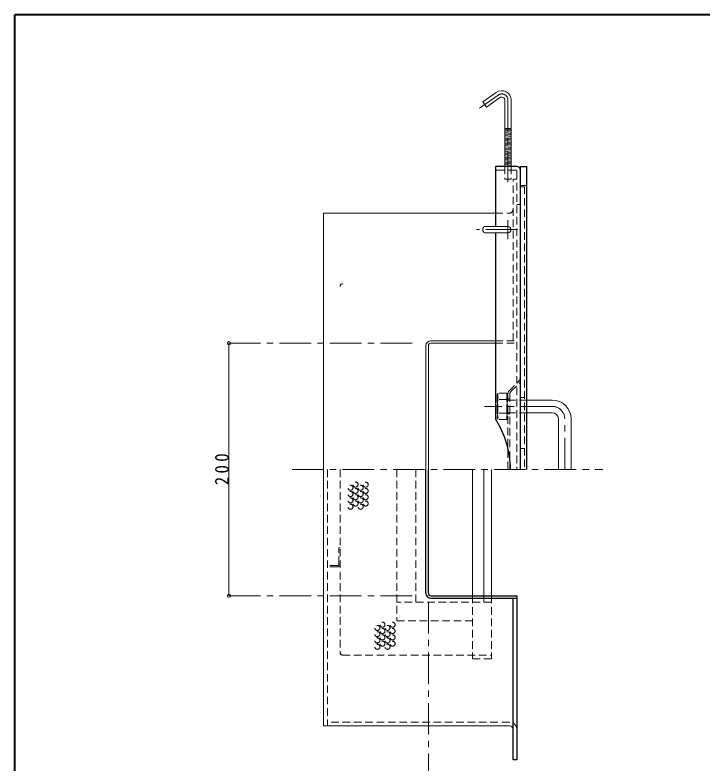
# Model space of a CAD drawing. Units: millimetres at full size, sheet at 1:5; details may follow other scales. Extents: x -1062 to 963, y -702 to 703.
# Drawn here: x -1062 to -518, y 110 to 703 of the extents above; entities that cross this region are included whole.
import ezdxf

# ---------------------------------------------------------------- set-up
doc = ezdxf.new("R2010")
doc.units = ezdxf.units.MM
doc.header["$LTSCALE"] = 5
doc.header["$PDMODE"] = 32
doc.header["$PDSIZE"] = 2.5
doc.linetypes.add('CHAIN1', pattern=[8, 5, -1, 1, -1])
doc.linetypes.add('DASHED1', pattern=[1.8, 1.2, -0.6])
doc.layers.add('0-A', color=4, linetype='Continuous', lineweight=9)
doc.styles.add('ＭＳ ゴシック', font='')
doc.styles.get('ＭＳ ゴシック').set_extended_font_data('MS Gothic')

msp = doc.modelspace()

# ---------------------------------------------------------------- linework, layer by layer
at = {"layer": '0-A', "color": 1, "lineweight": 40}
for p in [(-1062.398, -702.491), (962.602, 702.509)]:
    msp.add_line(p, (-1062.398, 702.509), dxfattribs=at)
at = {"layer": '0-A'}
for p, q in [((-681.2, 641.149), (-691.83, 633.706)), ((-678.332, 637.054), (-688.962, 629.611)), ((-674.398, 635.006), (-674.398, 582.509)), ((-669.398, 635.006), (-669.398, 582.509)), ((-688.962, 629.611), (-691.83, 633.706)), ((-674.398, 612.509), (-669.398, 612.509)), ((-669.398, 611.639), (-674.398, 612.048)), ((-669.398, 610.636), (-674.398, 611.044)), ((-669.398, 609.633), (-674.398, 610.041)), ((-669.398, 608.629), (-674.398, 609.038)), ((-669.398, 607.626), (-674.398, 608.034)), ((-669.398, 606.623), (-674.398, 607.031)), ((-669.398, 605.619), (-674.398, 606.028)), ((-669.398, 604.616), (-674.398, 605.024)), ((-669.398, 603.613), (-674.398, 604.021)), ((-669.398, 602.609), (-674.398, 603.018)), ((-669.398, 601.606), (-674.398, 602.014)), ((-669.398, 600.603), (-674.398, 601.011)), ((-669.398, 599.599), (-674.398, 600.008)), ((-669.398, 598.596), (-674.398, 599.004)), ((-669.398, 597.593), (-674.398, 598.001)), ((-669.398, 596.589), (-674.398, 596.998)), ((-669.398, 595.586), (-674.398, 595.994)), ((-669.398, 594.583), (-674.398, 594.991)), ((-669.398, 593.579), (-674.398, 593.988)), ((-669.398, 592.576), (-674.398, 592.984)), ((-669.398, 591.573), (-674.398, 591.981)), ((-669.398, 590.569), (-674.398, 590.978)), ((-669.398, 589.566), (-674.398, 589.974)), ((-669.398, 588.563), (-674.398, 588.971)), ((-669.398, 587.559), (-674.398, 587.968)), ((-669.398, 586.556), (-674.398, 586.964)), ((-669.398, 585.553), (-674.398, 585.961)), ((-669.398, 584.549), (-674.398, 584.958)), ((-669.398, 583.546), (-674.398, 583.954)), ((-669.398, 582.543), (-674.398, 582.951)), ((-817.898, 342.509), (-817.898, 545.509)), ((-681.898, 545.509), (-817.898, 545.509)), ((-892.898, 442.509), (-892.898, 242.509)), ((-699.898, 342.509), (-699.898, 242.509))]:
    msp.add_line(p, q, dxfattribs=at)
at = {"layer": '0-A', "linetype": 'CHAIN1'}
for p, q in [((-679.766, 639.102), (-694.491, 628.791)), ((-671.898, 635.006), (-671.898, 567.509)), ((-671.898, 540.009), (-671.898, 525.009)), ((-664.398, 532.509), (-696.83, 532.509)), ((-892.898, 442.509), (-742.898, 442.509)), ((-636.898, 392.509), (-690.398, 392.509)), ((-626.898, 342.509), (-626.898, 382.509)), ((-842.898, 342.509), (-596.898, 342.509)), ((-892.898, 242.509), (-742.898, 242.509)), ((-734.898, 237.509), (-734.898, 17.509))]:
    msp.add_line(p, q, dxfattribs=at)
at = {"layer": '0-A', "color": 5, "lineweight": 25}
for p, q in [((-664.898, 582.509), (-681.898, 582.509)), ((-681.898, 582.509), (-681.898, 535.009)), ((-661.898, 582.509), (-656.898, 582.509)), ((-661.898, 342.509), (-661.898, 582.509)), ((-656.898, 342.509), (-656.898, 582.509)), ((-681.898, 530.009), (-681.898, 382.509)), ((-736.898, 244.509), (-736.898, 342.509)), ((-734.898, 244.509), (-734.898, 342.509)), ((-732.898, 240.509), (-664.898, 240.509))]:
    msp.add_line(p, q, dxfattribs=at)
at = {"layer": '0-A', "linetype": 'DASHED1'}
for p, q in [((-674.398, 582.509), (-674.398, 572.509)), ((-669.398, 582.509), (-669.398, 572.509)), ((-674.398, 572.509), (-669.398, 572.509)), ((-667.898, 444.509), (-667.898, 572.509)), ((-664.898, 572.509), (-667.898, 572.509)), ((-658.698, 566.509), (-661.898, 566.509)), ((-658.698, 566.509), (-658.698, 342.509)), ((-681.898, 545.509), (-670.898, 545.509)), ((-681.898, 444.509), (-664.898, 444.509)), ((-681.898, 442.509), (-664.898, 442.509)), ((-671.019, 404.888), (-661.898, 414.009)), ((-669.519, 404.267), (-661.898, 411.888)), ((-679.898, 403.009), (-680.398, 401.509)), ((-672.898, 403.009), (-679.898, 403.009)), ((-679.898, 403.009), (-679.898, 382.009)), ((-672.898, 403.009), (-672.898, 382.009)), ((-680.398, 401.509), (-680.398, 383.509)), ((-680.398, 401.509), (-679.898, 398.009)), ((-672.898, 398.009), (-679.898, 398.009)), ((-672.398, 401.509), (-672.398, 383.509)), ((-656.898, 397.509), (-672.398, 397.509)), ((-671.898, 402.767), (-671.898, 342.509)), ((-670.398, 398.509), (-671.898, 398.509)), ((-670.398, 402.145), (-670.398, 342.509)), ((-658.698, 399.509), (-661.898, 399.509)), ((-672.398, 392.509), (-672.898, 387.009)), ((-672.898, 387.009), (-679.898, 387.009)), ((-672.898, 387.009), (-672.398, 383.509)), ((-656.898, 387.509), (-672.398, 387.509)), ((-670.398, 386.509), (-671.898, 386.509)), ((-679.898, 382.009), (-680.398, 383.509)), ((-672.898, 382.009), (-679.898, 382.009)), ((-672.398, 383.509), (-672.898, 382.009)), ((-658.698, 359.092), (-661.898, 359.092)), ((-814.898, 342.509), (-814.898, 139.509)), ((-804.898, 342.509), (-804.898, 197.509)), ((-759.898, 342.509), (-759.898, 222.509)), ((-744.898, 342.509), (-744.898, 237.509)), ((-805.898, 267.509), (-805.898, 280.509)), ((-804.898, 280.509), (-805.898, 280.509)), ((-806.898, 266.509), (-814.898, 266.509)), ((-806.898, 265.509), (-814.898, 265.509)), ((-684.898, 237.509), (-759.898, 237.509)), ((-699.898, 242.509), (-699.898, 192.509)), ((-690.898, 242.509), (-690.898, 237.509)), ((-684.898, 242.509), (-684.898, 192.509)), ((-699.898, 222.509), (-759.898, 222.509)), ((-802.898, 195.509), (-684.898, 195.509)), ((-684.898, 192.509), (-699.898, 192.509)), ((-670.898, 142.509), (-814.898, 142.509))]:
    msp.add_line(p, q, dxfattribs=at)
at = {"layer": '0-A', "color": 7, "linetype": 'DASHED1', "lineweight": 18}
for p, q in [((-665.898, 579.509), (-681.898, 579.509)), ((-664.898, 578.509), (-664.898, 342.509)), ((-661.898, 567.509), (-656.898, 567.509)), ((-661.898, 552.509), (-664.898, 552.509))]:
    msp.add_line(p, q, dxfattribs=at)
at = {"layer": '0-A', "color": 7, "lineweight": 18}
for p, q in [((-671.898, 535.009), (-690.396, 535.009)), ((-671.898, 530.009), (-690.396, 530.009)), ((-732.898, 444.509), (-681.898, 444.509)), ((-736.898, 342.509), (-736.898, 440.509)), ((-734.898, 440.509), (-734.898, 342.509)), ((-732.898, 442.509), (-681.898, 442.509)), ((-656.898, 397.509), (-636.898, 397.509)), ((-656.898, 387.509), (-636.898, 387.509)), ((-631.898, 342.509), (-631.898, 382.509)), ((-621.898, 342.509), (-621.898, 382.509)), ((-817.898, 139.509), (-817.898, 342.509)), ((-690.898, 342.509), (-690.898, 242.509)), ((-684.898, 342.509), (-684.898, 242.509)), ((-817.898, 139.509), (-670.898, 139.509))]:
    msp.add_line(p, q, dxfattribs=at)
at = {"layer": '0-A', "linetype": 'DASHED1'}
for points in [[(-672.898, 403.009), (-672.398, 401.509), (-672.898, 398.009), (-672.398, 392.509)], [(-679.898, 398.009), (-680.398, 392.509), (-679.898, 387.009), (-680.398, 383.509)]]:
    msp.add_lwpolyline(points, dxfattribs=at)
at = {"layer": '0-A', "color": 5, "lineweight": 25}
msp.add_lwpolyline([(-732.898, 242.509), (-664.898, 242.509), (-664.898, 112.509), (-667.898, 112.509), (-667.898, 240.509)], dxfattribs=at)
at = {"layer": '0-A', "linetype": 'DASHED1'}
for centre in [(-792.635, 330.549), (-784.635, 330.549), (-796.635, 328.049), (-792.635, 325.549), (-788.635, 328.049), (-784.635, 325.549), (-796.635, 323.049), (-796.635, 318.049), (-792.635, 320.549), (-788.635, 323.049), (-788.635, 318.049), (-784.635, 320.549), (-796.635, 313.049), (-792.635, 315.549), (-788.635, 313.049), (-784.635, 315.549), (-771.326, 219.559), (-763.326, 219.559), (-775.326, 217.059), (-775.326, 212.059), (-771.326, 214.559), (-767.326, 217.059), (-767.326, 212.059), (-763.326, 214.559), (-775.326, 207.059), (-771.326, 209.559), (-767.326, 207.059), (-763.326, 209.559), (-775.326, 202.059), (-771.326, 204.559), (-767.326, 202.059), (-763.326, 204.559)]:
    msp.add_circle(centre, 2, dxfattribs=at)
at = {"layer": '0-A'}
for radius in [7.5, 2.5]:
    msp.add_arc((-676.898, 635.006), radius, 0, 125, dxfattribs=at)
at = {"layer": '0-A', "linetype": 'CHAIN1'}
for centre, radius, end in [((-676.898, 635.006), 5, 125), ((-636.898, 382.509), 10, 90)]:
    msp.add_arc(centre, radius, 0, end, dxfattribs=at)
at = {"layer": '0-A', "color": 5, "lineweight": 25}
for centre, radius, start, end in [((-664.898, 579.509), 3, 0, 90), ((-742.565, 342.509), 72.667, 0, 33.39849), ((-732.898, 244.509), 4, 180, 270), ((-732.898, 244.509), 2, 180, 270)]:
    msp.add_arc(centre, radius, start, end, dxfattribs=at)
at = {"layer": '0-A', "color": 7, "linetype": 'DASHED1', "lineweight": 18}
msp.add_arc((-665.898, 578.509), 1, 0, 90, dxfattribs=at)
at = {"layer": '0-A', "linetype": 'DASHED1'}
for centre, radius, start, end in [((-670.898, 548.509), 3, 270, 0), ((-802.898, 487.509), 2, 90, 180), ((-668.898, 402.767), 3, 135, 180), ((-667.398, 402.145), 3, 135, 180), ((-806.898, 267.509), 2, 270, 0), ((-806.898, 267.509), 1, 270, 0), ((-802.898, 197.509), 2, 180, 270), ((-670.898, 136.509), 6, 0, 90)]:
    msp.add_arc(centre, radius, start, end, dxfattribs=at)
at = {"layer": '0-A', "color": 7, "lineweight": 18}
for centre, radius, start, end in [((-671.898, 532.509), 2.5, 270, 90), ((-732.898, 440.509), 4, 90, 180), ((-732.898, 440.509), 2, 90, 180), ((-636.898, 382.509), 15, 0, 90), ((-636.898, 382.509), 5, 0, 90), ((-670.898, 136.509), 3, 0, 90)]:
    msp.add_arc(centre, radius, start, end, dxfattribs=at)
msp.add_ellipse((-690.386, 532.509), major_axis=(0, -2.5), ratio=0.57, start_param=3.1415927, end_param=6.2831853, dxfattribs=at)
at = {"layer": '0-A'}
for p in [(-892.898, 442.509), (-892.898, 242.509)]:
    msp.add_point(p, dxfattribs=at)

# ---------------------------------------------------------------- texts
at = {"layer": '0-A', "color": 7, "insert": (-892.898, 330.009), "char_height": 11, "attachment_point": 7, "rotation": 90, "style": 'ＭＳ ゴシック'}
msp.add_mtext('\\T1.38;\\W0.9;200', dxfattribs=at)

doc.saveas('drawing.dxf')
